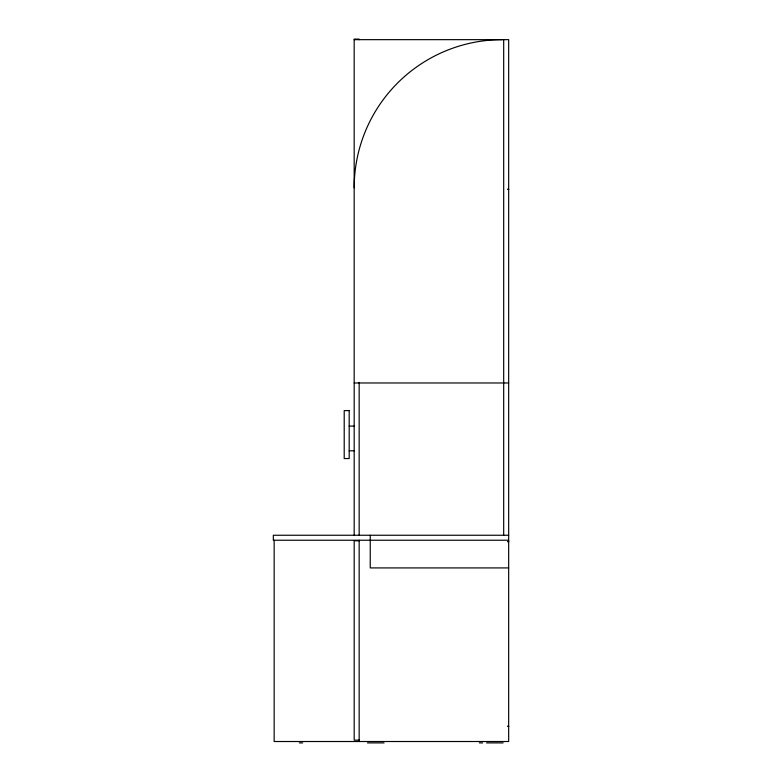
<?xml version="1.0" encoding="UTF-8"?>
<svg xmlns="http://www.w3.org/2000/svg" width="782" height="782" viewBox="0 0 782 782"><rect width="100%" height="100%" fill="white"/><g stroke="black" fill="none" stroke-linecap="round" stroke-linejoin="round"><path stroke-width="1.17" d="M354.178 39.657L508.671 39.657L508.671 741.512L274.15 741.512L274.15 540.235M507.841 189.166L508.671 189.166M507.841 189.332L508.671 189.332M354.178 382.975L508.671 382.975M349.192 426.102L354.178 426.102M349.192 450.803L354.178 450.803M508.671 535.25L273.329 535.25L273.329 540.235L508.671 540.235M359.163 540.782L354.178 540.782L354.178 740.134L359.163 740.134M507.841 541.613L508.671 541.613M507.841 541.779L508.671 541.779M508.671 567.918L370.238 567.918L370.238 535.25M507.841 726.126L508.671 726.126M507.841 726.292L508.671 726.292M299.359 742.9L302.673 742.9M367.462 742.9L384.079 742.9M479.327 742.9L482.641 742.9M486.521 742.9L503.129 742.9M503.686 39.657L503.686 535.25M359.163 39.706L359.163 39.1L354.178 39.1L354.178 535.387M359.163 382.369L359.163 535.23M359.163 540.235L359.163 741.512M354.178 187.778A148.121 148.121 0 0 1 502.298 39.657M349.192 410.599L344.207 410.599L344.207 458.555L349.192 458.555L349.192 410.599"/></g></svg>
